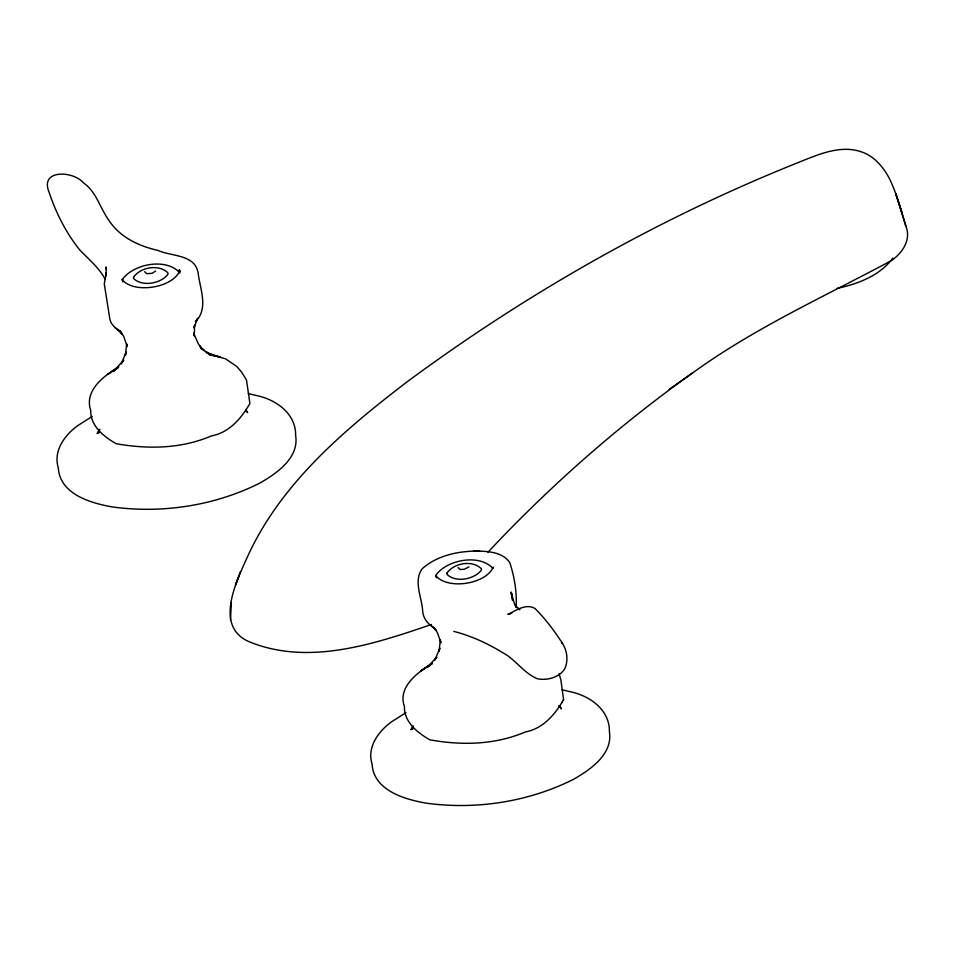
<?xml version="1.0" encoding="UTF-8"?>
<svg xmlns="http://www.w3.org/2000/svg" width="955" height="955" viewBox="0 0 955 955"><rect width="100%" height="100%" fill="white"/><g stroke="black" fill="none" stroke-linecap="round" stroke-linejoin="round"><path stroke-width="1.43" d="M122.861 281.952L122.932 278.776C133.975 263.867 165.824 257.922 179.098 272.151M436.256 577.811L436.339 574.635C447.37 559.726 479.219 553.781 492.494 568.01M431.421 624.51C374.097 644.064 308.561 666.089 249.16 641.736C214.135 626.623 236.052 582.073 247.094 557.625C280.507 483.505 344.6 429.607 407.797 381.32C528.473 292.254 660.048 217.645 799.419 162.064C819.796 153.862 842.895 143.668 864.669 153.122C875.759 157.969 883.948 168.128 889.463 178.669C896.733 193.698 901.043 209.909 905.794 225.858C911.536 239.717 902.475 252.991 891.266 260.667C824.392 296.575 754.557 327.983 692.745 372.844C618.756 425.452 549.996 485.964 487.957 552.217M230.465 620.01L231.349 602.748M99.236 430.072L98.759 433.069L99.714 429.237M413.002 726.278L412.524 729.262L413.157 726.707M516.154 606.544C516.965 591.861 514.339 576.438 509.731 562.495C501.96 551.274 486.155 551.202 473.835 550.999L479.649 551.154C459.665 550.701 437.545 555.058 422.206 568.738C413.121 581.249 422.014 597.52 422.707 611.343C423.268 618.53 427.995 624.498 434.322 627.698M238.678 576.569L235.467 585.176L240.541 571.639M428.95 665.659C415.365 673.848 397.805 688.615 404.419 706.425C403.917 722.076 417.657 732.855 429.846 739.827C461.922 745.616 495.012 744.888 525.381 731.948C542.858 728.761 555.404 714.292 563.581 699.526L560.824 679.435L559.045 673.8M562.161 702.51L562.483 701.83M563.259 700.218L563.581 699.526M99.344 430.168L97.195 433.522L99.499 430.108M413.109 726.373L410.96 729.727L413.264 726.313M436.793 657.147L434.871 660.012L439.861 648.278L439.073 651.453L440.339 639.934L440.924 642.691L437.306 632.341L433.976 627.614L436.077 630.455L430.371 624.94M892.818 258.041C879.83 275.864 857.554 284.077 836.711 288.47M436.531 657.35L427.136 667.533L432.448 662.746L421.358 670.649L424.498 668.333M469.024 566.876L464.226 569.276L460.095 569.514L458.03 567.557M155.629 271.017L152.203 273.321L148.204 273.584L146.7 273.655L144.623 271.697M669.204 389.33L692.805 372.748M421.358 670.649L431.958 663.821M118.229 367.591L107.557 374.444L118.742 366.601L113.43 371.423L123.744 360.071L121.19 363.879L126.179 352.156L125.392 355.32L126.657 343.812L127.242 346.57L123.625 336.22L120.294 331.492L122.395 334.334L113.561 326.073L111.019 322.647L109.837 319.054L104.274 283.79L106.363 272.712L105.981 275.816L106.196 266.946L106.459 269.513M92.169 416.464L77.988 425.488C64.821 434.812 53.003 450.975 58.291 467.819C59.807 493.842 89.77 502.796 111.043 506.723L111.639 506.842C161.813 513.862 214.398 505.84 259.772 483.123L260.333 482.812C277.093 473.131 299.297 457.732 295.632 435.42C296.05 414.876 278.203 401.148 259.891 396.349L248.312 393.556M405.935 712.657L391.753 721.693C378.586 731.017 366.756 747.18 372.056 764.024C373.572 790.048 403.535 799.001 424.808 802.928L425.405 803.048C475.578 810.067 528.163 802.045 573.537 779.328L574.098 779.017C590.859 769.336 613.062 753.925 609.397 731.626C609.815 711.069 591.969 697.341 573.657 692.542L562.077 689.761M430.025 664.99L432.161 663.641M118.456 367.365C103.57 375.745 83.992 391.013 90.737 410.304C90.236 425.942 103.976 436.733 116.164 443.705C148.252 449.387 181.331 448.826 211.7 435.826C229.212 432.675 241.591 418.075 249.9 403.404L246.462 379.947L241.615 372.092L236.792 366.505L225.368 358.722L209.384 354.568L220.498 357.122L206.328 352.646M511.689 613.146L507.833 614.28L510.209 613.504L508.896 614.172C516.38 609.863 526.647 603.429 534.931 608.454C545.46 618.936 554.497 630.98 562.507 643.491L561.671 642.285C567.091 649.71 568.559 660.108 564.894 668.619C559.546 677.489 546.893 680.843 537.259 678.707C523.603 673.084 515.461 659.165 502.282 652.444C487.253 643.216 470.922 635.767 453.804 631.398M207.701 353.219L213.192 355.487L206.161 351.906L210.649 355.045L201.481 348.635M519.878 609.863L515.27 605.291L516.488 607.643L514.232 603.094L511.176 592.398L512.334 598.224L511.223 592.124L512.489 600.528M201.302 348.503L204.275 350.569L199.619 345.865L201.78 348.79L198.21 343.657L193.65 333.08L194.235 335.838L194.677 324.831L193.913 327.923L197.757 318.194L195.333 321.787C209.002 308.596 199.905 288.756 198.091 272.784C194.987 254.209 171.315 256.537 157.838 250.377C138.332 245.984 119.16 236.864 108.213 219.316C99.821 207.402 96.097 191.549 83.586 182.978C73.404 170.659 39.083 168.88 49.218 192.635C56.106 213.168 66.134 232.972 79.731 249.924C88.708 259.306 99.141 267.722 105.241 279.457M118.969 330.406L120.64 331.576L114.875 327.541M558.938 705.518L561.421 708.873L559.391 705.745M246.008 410.435L247.655 412.667L245.626 409.54M902.009 212.941L895.79 193.817L905.794 225.858M435.802 576.331L435.647 575.447C447.394 590.214 485.844 584.353 493.246 567.079L493.341 567.962M122.121 280.197L121.965 279.326C133.187 294.176 172.712 288.076 179.564 270.945L179.659 271.841L179.421 269.752L179.659 271.841M179.516 270.647L179.874 273.094M133.652 277.046L133.521 278.43C142.164 287.073 160.679 283.671 167.901 274.372L168.032 272.987C159.199 263.914 140.851 266.982 133.652 277.046M447.059 572.893L446.928 574.289C455.559 582.932 474.086 579.53 481.296 570.231L481.427 568.846C472.594 559.773 454.246 562.841 447.059 572.893"/></g></svg>
